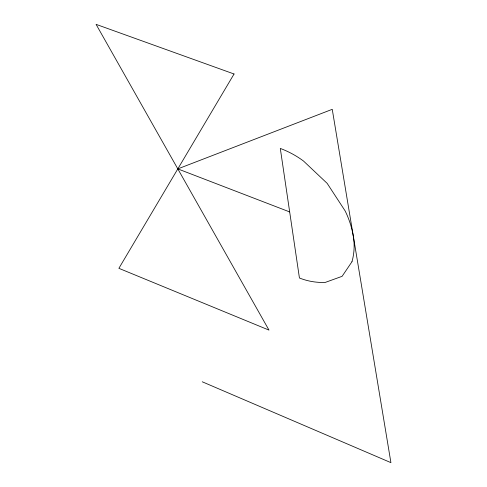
<?xml version="1.0" encoding="UTF-8"?>
<svg xmlns="http://www.w3.org/2000/svg" width="487" height="487" viewBox="0 0 487 487"><rect width="100%" height="100%" fill="white"/><g stroke="black" fill="none" stroke-linecap="round" stroke-linejoin="round"><path stroke-width="0.73" d="M289.674 211.93L177.816 168.892L332.25 109.325L390.921 462.65L202.251 381.784M234.058 73.994L118.883 268.325L268.982 330.101L96.079 24.35L234.058 73.994M351.973 261.72L342.099 276.324L325.231 282.423A61.112 59.024 5.6 0 1 299.432 277.998L280.299 148.438A94.721 92.171 -15.4 0 1 303.511 161.039L327.167 183.368L345.094 210.834A95.355 93.334 -11.4 0 1 353.355 236.432A61.143 59.651 0.9 0 1 351.973 261.72"/></g></svg>
